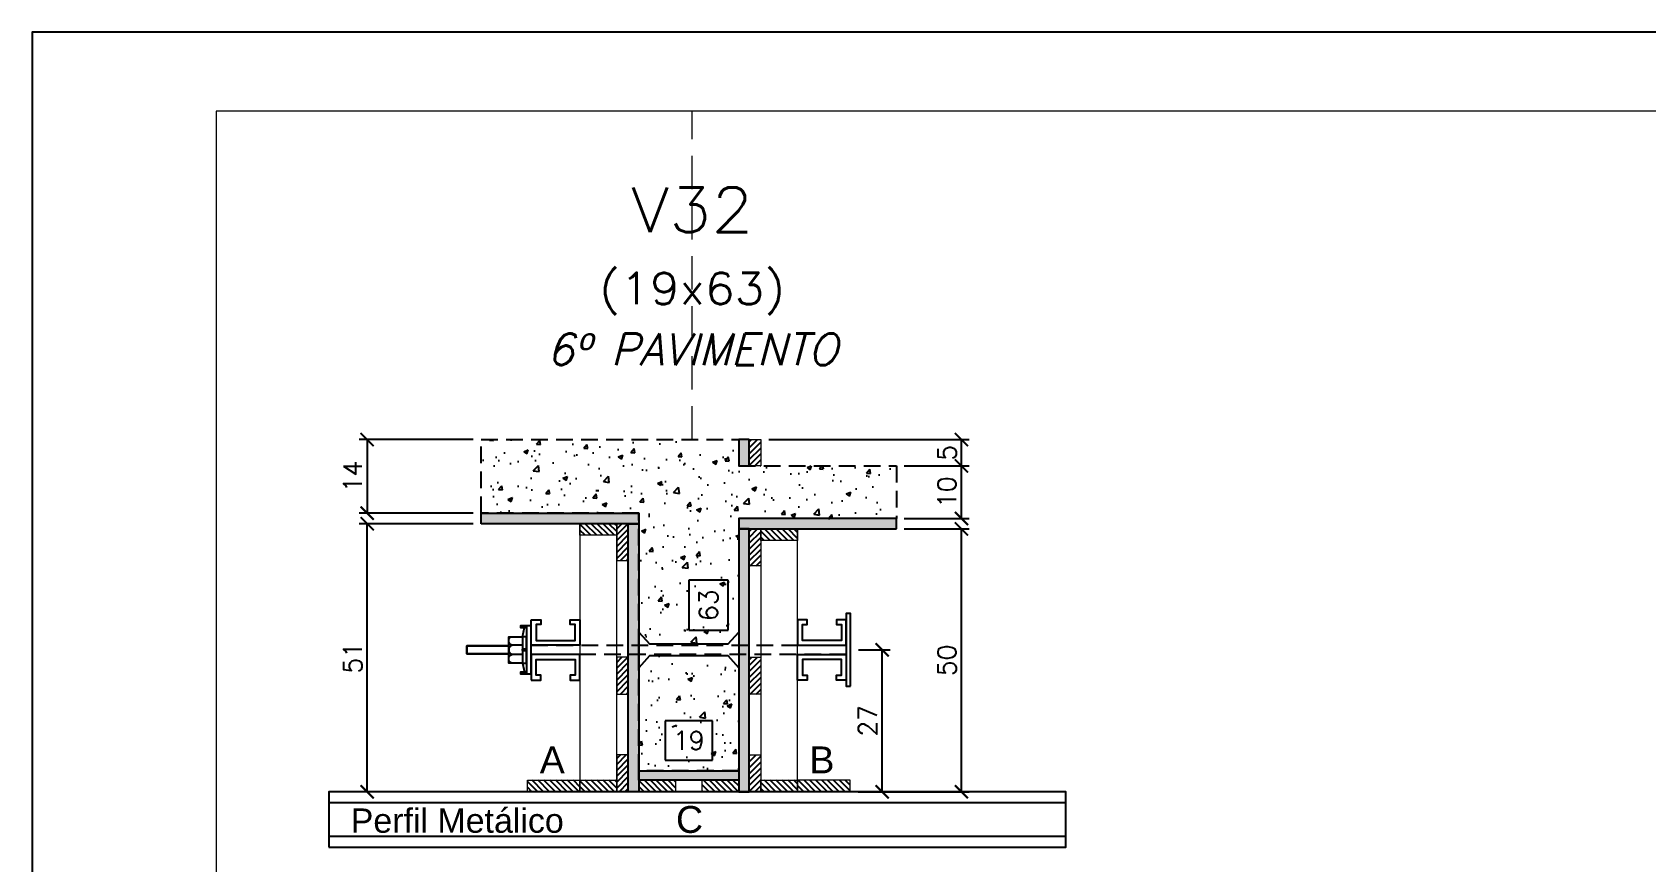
# Model space of a CAD drawing. Extents: x -23436 to 4767, y -4638 to 9755.
# Drawn here: x -15921 to -15307, y -2084 to -1768 of the extents above; entities that cross this region are included whole.
import ezdxf
from ezdxf.enums import TextEntityAlignment as Align

# ---------------------------------------------------------------- set-up
doc = ezdxf.new("R2010")
doc.units = 0
doc.header["$PDMODE"] = 2
doc.header["$PDSIZE"] = 10
doc.linetypes.add('CABLIN', pattern=[0.35, 0.25, -0.1])
doc.linetypes.add('HIDDEN', pattern=[9.525, 6.35, -3.175])
doc.layers.get('0').update_dxf_attribs({"lineweight": 13})
doc.layers.get('Defpoints').update_dxf_attribs({"lineweight": 13})
for name, color, linetype in [('Barra de Ancoragem', 20, 'Continuous'), ('Concreto', 250, 'HIDDEN'), ('Cota', 4, 'Continuous'), ('Cota Seção (2x)', 4, 'Continuous'), ('Hachura', 252, 'CABLIN'), ('MB Logo', 255, 'Continuous'), ('Painéis', 200, 'Continuous'), ('Perfil Metálico', 224, 'Continuous'), ('Texto de Titulo', 7, 'Continuous'), ('Texto Qtd Sarr', 242, 'Continuous'), ('Tubo de PVC', 51, 'Continuous')]:
    doc.layers.add(name, color=color, linetype=linetype)
for name, color, linetype, lineweight in [('FOLHA MB', 7, 'Continuous', 13), ('Madeira', 100, 'Continuous', 13), ('Texto Seção', 7, 'Continuous', 15)]:
    doc.layers.add(name, color=color, linetype=linetype, lineweight=lineweight)
doc.layers.add('Laje_Perimetro', color=7, linetype='Continuous', plot=False)
doc.styles.add('ARIAL', font='arial.ttf', dxfattribs={"oblique": 15, "height": 25})
doc.styles.add('ROMANS', font='romans.shx')
doc.dimstyles.new('Cota Seção (2x)', dxfattribs={"dimtxt": 7, "dimasz": 5, "dimexe": 3, "dimexo": 3, "dimgap": 2, "dimtad": 3, "dimdec": 1, "dimlfac": 0.5, "dimzin": 12, "dimdsep": 46, "dimtxsty": 'ROMANS', "dimblk": 'ARCHTICK', "dimcen": 0, "dimclrd": 4, "dimclre": 4, "dimclrt": 1, "dimadec": 1, "dimazin": 3, "dimtfac": 1, "dimtdec": 1, "dimtmove": 0, "dimatfit": 3, "dimldrblk": 'OBLIQUE', "dimfxl": 1, "dimtolj": 1, "dimtzin": 12, "dimarcsym": 0})
doc.dimstyles.new('Cota Seção interna', dxfattribs={"dimtxt": 7, "dimasz": 6, "dimexe": 0.18, "dimexo": 2, "dimgap": -4, "dimtad": 3, "dimdec": 1, "dimlfac": 0.5, "dimzin": 12, "dimdsep": 46, "dimtxsty": 'ROMANS', "dimblk": 'ARCHTICK', "dimcen": 0.09, "dimse1": 1, "dimse2": 1, "dimsd1": 1, "dimsd2": 1, "dimclrd": 180, "dimclre": 5, "dimclrt": 1, "dimadec": 0, "dimazin": 3, "dimtfac": 1, "dimtdec": 1, "dimtofl": 0, "dimtmove": 0, "dimatfit": 3, "dimldrblk": 'ARCHTICK', "dimfxl": 1, "dimtolj": 1, "dimtzin": 0, "dimarcsym": 0})
pattern_1 = [(315, (7268.6983, -10286.3843), (1.12253202, 1.12253202), [])]
pattern_2 = [(45, (-7338.2781, 20857.8796), (-1.12253202, 1.12253202), [])]
pattern_3 = [(225, (-23949.1656, -24920.1594), (1.12253202, -1.12253202), [])]

# ---------------------------------------------------------------- blocks, each defined once
blk = doc.blocks.new('A$C169d8357')
at = {"layer": 'FOLHA MB', "color": 1}
for points in [[(0, 1199.94), (0, 149.94), (1485.02, 149.94), (1485.02, 1199.94)], [(70, 1169.94), (70, 179.94), (1455.02, 179.94), (1455.02, 1169.94)]]:
    blk.add_lwpolyline(points, close=True, dxfattribs=at)
blk = doc.blocks.new('*D1398')
at = {"layer": 'Cota Seção (2x)', "color": 180, "lineweight": -2, "transparency": 16777216}
for p, q in [((-15662.61, -2029.74), (-15680.61, -2029.74)), ((-15680.61, -2029.74), (-15680.61, -2044.74)), ((-15662.61, -2044.74), (-15662.61, -2029.74)), ((-15680.61, -2044.74), (-15662.61, -2044.74))]:
    blk.add_line(p, q, dxfattribs=at)
at = {"layer": 'Defpoints', "color": 0, "transparency": 16777216}
for p in [(-15690.61, -2048.74), (-15690.61, -2048.74), (-15652.61, -2048.74)]:
    blk.add_point(p, dxfattribs=at)
at = {"layer": 'Cota Seção (2x)', "color": 1, "transparency": 16777216, "insert": (-15671.61, -2037.24), "char_height": 7, "attachment_point": 5, "style": 'ROMANS'}
blk.add_mtext('\\A1;19', dxfattribs=at)
blk = doc.blocks.new('_ArchTick')
at = {"color": 0, "linetype": 'ByBlock', "const_width": 0.15}
blk.add_lwpolyline([(-0.5, -0.5), (0.5, 0.5)], dxfattribs=at)
blk = doc.blocks.new('*D1406')
at = {"layer": 'Cota', "color": 4, "lineweight": -2, "transparency": 16777216}
for p, q in [((-15753.61, -1922.74), (-15796.98, -1922.74)), ((-15793.98, -1922.74), (-15793.98, -1950.74)), ((-15753.61, -1950.74), (-15796.98, -1950.74))]:
    blk.add_line(p, q, dxfattribs=at)
at = {"layer": 'Defpoints', "color": 0, "transparency": 16777216}
for p in [(-15750.61, -1922.74), (-15793.98, -1950.74), (-15750.61, -1950.74)]:
    blk.add_point(p, dxfattribs=at)
at = {"layer": 'Cota', "color": 4, "lineweight": -2, "transparency": 16777216, "xscale": 5, "yscale": 5, "zscale": 5}
for p, rotation in [((-15793.98, -1922.74), 90), ((-15793.98, -1950.74), 270)]:
    blk.add_blockref('_ArchTick', p, dxfattribs=dict(at, rotation=rotation))
at = {"layer": 'Cota', "color": 1, "transparency": 16777216, "insert": (-15799.48, -1936.74), "char_height": 7, "attachment_point": 5, "rotation": 90, "style": 'ROMANS'}
blk.add_mtext('\\A1;14', dxfattribs=at)
blk = doc.blocks.new('_OBLIQUE')
at = {"color": 0, "linetype": 'ByBlock', "lineweight": -2}
for p, q in [((0, 0), (-1, 0)), ((-0.5, -0.5), (0.5, 0.5))]:
    blk.add_line(p, q, dxfattribs=at)
blk = doc.blocks.new('DSADSAD')
at = {"layer": 'Barra de Ancoragem'}
for p, q in [((-12990.96, 7698.42), (-13009.22, 7698.42)), ((-13005.1, 7696.87), (-13008.63, 7697.64)), ((-12995.08, 7696.87), (-12991.55, 7697.64))]:
    blk.add_line(p, q, dxfattribs=at)
at = {"layer": 'Barra de Ancoragem', "flags": 128}
for points in [[(-13009.22, 7700.2), (-12990.96, 7700.2), (-12990.96, 7698.42), (-13009.22, 7698.42)], [(-13008.63, 7698.42), (-13008.63, 7696.05), (-13009.22, 7696.05), (-13009.22, 7698.42)], [(-12995.08, 7698.42), (-12995.08, 7696.87), (-13005.1, 7696.87), (-13005.1, 7698.42)], [(-12990.96, 7698.42), (-12990.96, 7696.05), (-12991.55, 7696.05), (-12991.55, 7698.42)]]:
    blk.add_lwpolyline(points, close=True, dxfattribs=at)
for points in [[(-13005.1, 7696.87), (-13005.1, 7691.61), (-12995.08, 7691.61), (-12995.08, 7696.87)], [(-13000.38, 7696.87), (-13000.38, 7698.42), (-12999.79, 7698.42), (-12999.79, 7696.87), (-13000.38, 7696.87), (-12999.79, 7696.87)]]:
    blk.add_lwpolyline(points, dxfattribs=at)
for points in [[(-13001.86, 7696.87), (-13001.86, 7692.79, 0.666667), (-12998.32, 7692.79, 0.666667)], [(-12998.32, 7696.87), (-12998.32, 7692.79, 0.729796), (-12995.08, 7692.79, 0.729796)]]:
    blk.add_lwpolyline(points, format="xyb", dxfattribs=at)
at = {"layer": 'Barra de Ancoragem'}
blk.add_arc((-13003.48, 7693.31), 1.7, 197.75636, 342.24364, dxfattribs=at)
blk = doc.blocks.new('*D1407')
at = {"layer": 'Cota', "color": 4, "lineweight": -2, "transparency": 16777216}
for p, q in [((-15607.09, -2002.74), (-15595.04, -2002.74)), ((-15598.04, -2056.74), (-15598.04, -2002.74)), ((-15607.21, -2056.74), (-15595.04, -2056.74))]:
    blk.add_line(p, q, dxfattribs=at)
at = {"layer": 'Defpoints', "color": 0, "transparency": 16777216}
for p in [(-15610.09, -2002.74), (-15598.04, -2002.74), (-15610.21, -2056.74)]:
    blk.add_point(p, dxfattribs=at)
at = {"layer": 'Cota', "color": 4, "lineweight": -2, "transparency": 16777216, "xscale": 5, "yscale": 5, "zscale": 5}
for p, rotation in [((-15598.04, -2002.74), 90), ((-15598.04, -2056.74), 270)]:
    blk.add_blockref('_ArchTick', p, dxfattribs=dict(at, rotation=rotation))
at = {"layer": 'Cota', "color": 1, "transparency": 16777216, "insert": (-15603.54, -2029.74), "char_height": 7, "attachment_point": 5, "rotation": 90, "style": 'ROMANS'}
blk.add_mtext('\\A1;27', dxfattribs=at)
blk = doc.blocks.new('*D1408')
at = {"layer": 'Cota', "color": 4, "lineweight": -2, "transparency": 16777216}
for p, q in [((-15753.61, -1954.74), (-15796.98, -1954.74)), ((-15793.98, -2056.74), (-15793.98, -1954.74)), ((-15736.01, -2056.74), (-15796.98, -2056.74))]:
    blk.add_line(p, q, dxfattribs=at)
at = {"layer": 'Defpoints', "color": 0, "transparency": 16777216}
for p in [(-15793.98, -1954.74), (-15750.61, -1954.74), (-15733.01, -2056.74)]:
    blk.add_point(p, dxfattribs=at)
at = {"layer": 'Cota', "color": 4, "lineweight": -2, "transparency": 16777216, "xscale": 5, "yscale": 5, "zscale": 5}
for p, rotation in [((-15793.98, -1954.74), 90), ((-15793.98, -2056.74), 270)]:
    blk.add_blockref('_ArchTick', p, dxfattribs=dict(at, rotation=rotation))
at = {"layer": 'Cota', "color": 1, "transparency": 16777216, "insert": (-15799.48, -2005.74), "char_height": 7, "attachment_point": 5, "rotation": 90, "style": 'ROMANS'}
blk.add_mtext('\\A1;51', dxfattribs=at)
blk = doc.blocks.new('*D1409')
at = {"layer": 'Cota Seção (2x)', "color": 180, "lineweight": -2, "transparency": 16777216}
for p, q in [((-15656.61, -1976.24), (-15671.61, -1976.24)), ((-15671.61, -1976.24), (-15671.61, -1995.24)), ((-15656.61, -1995.24), (-15656.61, -1976.24)), ((-15671.61, -1995.24), (-15656.61, -1995.24))]:
    blk.add_line(p, q, dxfattribs=at)
at = {"layer": 'Defpoints', "color": 0, "transparency": 16777216}
for p in [(-15690.61, -1922.74), (-15652.61, -1922.74), (-15690.61, -2048.74)]:
    blk.add_point(p, dxfattribs=at)
at = {"layer": 'Cota Seção (2x)', "color": 1, "transparency": 16777216, "insert": (-15664.11, -1985.74), "char_height": 7, "attachment_point": 5, "rotation": 90, "style": 'ROMANS'}
blk.add_mtext('\\A1;63', dxfattribs=at)
blk = doc.blocks.new('*D1410')
at = {"layer": 'Cota', "color": 4, "lineweight": -2, "transparency": 16777216}
for p, q in [((-15589.61, -1956.74), (-15564.88, -1956.74)), ((-15567.88, -2056.74), (-15567.88, -1956.74)), ((-15607.21, -2056.74), (-15564.88, -2056.74))]:
    blk.add_line(p, q, dxfattribs=at)
at = {"layer": 'Defpoints', "color": 0, "transparency": 16777216}
for p in [(-15592.61, -1956.74), (-15567.88, -1956.74), (-15610.21, -2056.74)]:
    blk.add_point(p, dxfattribs=at)
at = {"layer": 'Cota', "color": 4, "lineweight": -2, "transparency": 16777216, "xscale": 5, "yscale": 5, "zscale": 5}
for p, rotation in [((-15567.88, -1956.74), 90), ((-15567.88, -2056.74), 270)]:
    blk.add_blockref('_ArchTick', p, dxfattribs=dict(at, rotation=rotation))
at = {"layer": 'Cota', "color": 1, "transparency": 16777216, "insert": (-15573.38, -2006.74), "char_height": 7, "attachment_point": 5, "rotation": 90, "style": 'ROMANS'}
blk.add_mtext('\\A1;50', dxfattribs=at)
blk = doc.blocks.new('*D1411')
at = {"layer": 'Cota', "color": 4, "lineweight": -2, "transparency": 16777216}
for p, q in [((-15589.61, -1932.74), (-15564.88, -1932.74)), ((-15567.88, -1952.74), (-15567.88, -1932.74)), ((-15589.61, -1952.74), (-15564.88, -1952.74))]:
    blk.add_line(p, q, dxfattribs=at)
at = {"layer": 'Defpoints', "color": 0, "transparency": 16777216}
for p in [(-15592.61, -1932.74), (-15567.88, -1932.74), (-15592.61, -1952.74)]:
    blk.add_point(p, dxfattribs=at)
at = {"layer": 'Cota', "color": 4, "lineweight": -2, "transparency": 16777216, "xscale": 5, "yscale": 5, "zscale": 5}
for p, rotation in [((-15567.88, -1932.74), 90), ((-15567.88, -1952.74), 270)]:
    blk.add_blockref('_ArchTick', p, dxfattribs=dict(at, rotation=rotation))
at = {"layer": 'Cota', "color": 1, "transparency": 16777216, "insert": (-15573.38, -1942.74), "char_height": 7, "attachment_point": 5, "rotation": 90, "style": 'ROMANS'}
blk.add_mtext('\\A1;10', dxfattribs=at)
blk = doc.blocks.new('*D1412')
at = {"layer": 'Cota', "color": 4, "lineweight": -2, "transparency": 16777216}
for p, q in [((-15641.21, -1922.74), (-15564.88, -1922.74)), ((-15567.88, -1932.74), (-15567.88, -1922.74)), ((-15589.61, -1932.74), (-15564.88, -1932.74))]:
    blk.add_line(p, q, dxfattribs=at)
at = {"layer": 'Defpoints', "color": 0, "transparency": 16777216}
for p in [(-15644.21, -1922.74), (-15567.88, -1922.74), (-15592.61, -1932.74)]:
    blk.add_point(p, dxfattribs=at)
at = {"layer": 'Cota', "color": 4, "lineweight": -2, "transparency": 16777216, "xscale": 5, "yscale": 5, "zscale": 5}
for p, rotation in [((-15567.88, -1922.74), 90), ((-15567.88, -1932.74), 270)]:
    blk.add_blockref('_ArchTick', p, dxfattribs=dict(at, rotation=rotation))
at = {"layer": 'Cota', "color": 1, "transparency": 16777216, "insert": (-15573.38, -1927.74), "char_height": 7, "attachment_point": 5, "rotation": 90, "style": 'ROMANS'}
blk.add_mtext('\\A1;5', dxfattribs=at)
blk = doc.blocks.new('titulo1')
at = {"layer": 'Defpoints', "color": 252, "linetype": 'HIDDEN', "ltscale": 2}
blk.add_line((0, 0), (0, 125), dxfattribs=at)
at = {"layer": 'Defpoints', "style": 'ROMANS', "oblique": 15}
blk.add_attdef('FOLHA', text='', height=10, dxfattribs=at).set_placement((0, 15.58), align=Align.MIDDLE_CENTER)
at = {"layer": 'Texto Qtd Sarr', "color": 3, "style": 'ROMANS', "oblique": 15}
for tag, height, p in [('TITULO', 17, (0, 71.45)), ('SEÇÃO', 12, (0, 41.55))]:
    blk.add_attdef(tag, text='', height=height, dxfattribs=at).set_placement(p, align=Align.MIDDLE_CENTER)

msp = doc.modelspace()

# ---------------------------------------------------------------- hatches: boundary and pattern name
at = {"layer": 'Concreto'}
h = msp.add_hatch(dxfattribs=at)
h.set_pattern_fill('AR-CONC', color=256, scale=2.5)
h.set_pattern_definition([(50, (4635.614, -2244.602), (17.931505, -1.568803), [1.875, -20.625]), (355, (4635.614, -2244.602), (-3.468783, 18.804803), [1.5, -16.5]), (100.45144, (4637.109, -2244.733), (14.462721, 17.236), [1.593505, -17.528553]), (46.1842, (4635.614, -2239.602), (26.681033, -4.137982), [2.8125, -30.9375]), (96.63564, (4637.838, -2239.947), (23.36655, 24.352965), [2.39026, -26.292844]), (351.18416, (4635.614, -2239.602), (23.36655, 24.352965), [2.25, -24.75]), (21, (4638.114, -2240.852), (14.922676, -10.065472), [1.875, -20.625]), (326, (4638.114, -2240.852), (6.082883, 18.128751), [1.5, -16.5]), (71.45144, (4639.358, -2241.69), (21.00556, 8.063279), [1.593505, -17.528553]), (37.5, (4635.6143, -2244.602), (0.3039964, 8.3223463), [0, -16.3, 0, -16.75, 0, -16.5625]), (7.5, (4635.614, -2244.602), (6.5767384, 9.8602928), [0, -9.55, 0, -15.925, 0, -6.3125]), (327.5, (4630.0393, -2244.602), (13.345561, -0.5638718), [0, -6.25, 0, -19.5, 0, -25.875]), (317.5, (4627.539, -2244.602), (14.579654, 2.5026246), [0, -8.125, 0, -12.95, 0, -18.375])])
h.paths.add_polyline_path([(-15690.61, -2009.52), (-15686.61, -2005.02), (-15656.61, -2005.02), (-15652.61, -2009.52), (-15652.61, -2048.74), (-15690.61, -2048.74)])
h.paths.add_polyline_path([(-15690.61, -1950.74), (-15750.61, -1950.74), (-15750.61, -1922.74), (-15652.61, -1922.74), (-15652.61, -1932.74), (-15648.61, -1932.74), (-15644.21, -1932.74), (-15592.61, -1932.74), (-15592.61, -1952.74), (-15652.61, -1952.74), (-15652.61, -1956.74), (-15652.61, -1995.96), (-15656.61, -2000.46), (-15686.61, -2000.46), (-15690.61, -1995.96), (-15690.61, -1954.74)])
h.paths.add_polyline_path([(-15664.86, -2042.49), (-15678.36, -2042.49), (-15678.36, -2031.99), (-15664.86, -2031.99)], flags=16)
h.paths.add_polyline_path([(-15671.61, -1992.99), (-15671.61, -1978.49), (-15656.61, -1978.49), (-15656.61, -1992.99)], flags=16)
at = {"layer": 'Hachura'}
h = msp.add_hatch(color=256, dxfattribs=at)
h.dxf.hatch_style = 1
h.paths.add_polyline_path([(-15648.61, -1922.74), (-15652.61, -1922.74), (-15652.61, -1932.74), (-15648.61, -1932.74)])
h = msp.add_hatch(dxfattribs=at)
h.set_pattern_fill('ANSI31', color=256, scale=0.5, angle=360, style=0)
h.set_pattern_definition([(45, (-7338.2781, 20981.8796), (-1.12253202, 1.12253202), [])])
h.paths.add_polyline_path([(-15644.21, -1932.74), (-15648.61, -1932.74), (-15648.61, -1922.74), (-15644.21, -1922.74)])
h = msp.add_hatch(color=256, dxfattribs=at)
h.dxf.hatch_style = 1
h.paths.add_polyline_path([(-15750.61, -1954.74), (-15750.61, -1950.74), (-15690.61, -1950.74), (-15690.61, -1954.74)])
h = msp.add_hatch(color=256, dxfattribs=at)
h.dxf.hatch_style = 1
h.paths.add_polyline_path([(-15592.61, -1956.74), (-15592.61, -1952.74), (-15652.61, -1952.74), (-15652.61, -1956.74)])
h = msp.add_hatch(dxfattribs=at)
h.set_pattern_fill('ANSI31', color=256, scale=0.5, angle=270, style=0)
h.set_pattern_definition([(315, (7291.0983, -10188.7843), (1.12253202, 1.12253202), [])])
h.paths.add_polyline_path([(-15713.01, -1959.14), (-15713.01, -1954.74), (-15699.01, -1954.74), (-15699.01, -1959.14)])
h = msp.add_hatch(dxfattribs=at)
h.set_pattern_fill('ANSI31', color=256, scale=0.5, angle=180, style=0)
h.set_pattern_definition([(225, (-23949.1656, -24869.3607), (1.12253202, -1.12253202), [])])
h.paths.add_polyline_path([(-15694.61, -1954.74), (-15699.01, -1954.74), (-15699.01, -1968.74), (-15694.61, -1968.74)])
h = msp.add_hatch(color=256, dxfattribs=at)
h.dxf.hatch_style = 1
h.paths.add_polyline_path([(-15694.61, -1954.74), (-15690.61, -1954.74), (-15690.61, -2056.74), (-15694.61, -2056.74)])
h = msp.add_hatch(color=256, dxfattribs=at)
h.dxf.hatch_style = 1
h.paths.add_polyline_path([(-15648.61, -1956.74), (-15652.61, -1956.74), (-15652.61, -2056.74), (-15648.61, -2056.74)])
h = msp.add_hatch(dxfattribs=at)
h.set_pattern_fill('ANSI31', color=256, scale=0.5, angle=180, style=0)
h.set_pattern_definition([(225, (-23949.1656, -24871.3607), (1.12253202, -1.12253202), [])])
h.paths.add_polyline_path([(-15648.61, -1956.74), (-15644.21, -1956.74), (-15644.21, -1970.74), (-15648.61, -1970.74)])
h = msp.add_hatch(dxfattribs=at)
h.set_pattern_fill('ANSI31', color=256, scale=0.5, angle=270, style=0)
h.set_pattern_definition([(315, (7222.2983, -10190.7843), (1.12253202, 1.12253202), [])])
h.paths.add_polyline_path([(-15644.21, -1961.14), (-15644.21, -1956.74), (-15630.21, -1956.74), (-15630.21, -1961.14)])
h = msp.add_hatch(dxfattribs=at)
h.set_pattern_fill('ANSI31', color=256, scale=0.5, angle=180, style=0)
h.set_pattern_definition(pattern_3)
h.paths.add_polyline_path([(-15694.61, -2005.54), (-15699.01, -2005.54), (-15699.01, -2019.54), (-15694.61, -2019.54)])
h = msp.add_hatch(dxfattribs=at)
h.set_pattern_fill('ANSI31', color=256, scale=0.5, angle=180, style=0)
h.set_pattern_definition(pattern_3)
h.paths.add_polyline_path([(-15648.61, -2005.54), (-15644.21, -2005.54), (-15644.21, -2019.54), (-15648.61, -2019.54)])
h = msp.add_hatch(dxfattribs=at)
h.set_pattern_fill('ANSI31', color=256, scale=0.5, angle=360, style=0)
h.set_pattern_definition(pattern_2)
h.paths.add_polyline_path([(-15699.01, -2056.74), (-15694.61, -2056.74), (-15694.61, -2042.74), (-15699.01, -2042.74)])
h = msp.add_hatch(dxfattribs=at)
h.set_pattern_fill('ANSI31', color=256, scale=0.5, angle=360, style=0)
h.set_pattern_definition(pattern_2)
h.paths.add_polyline_path([(-15644.21, -2056.74), (-15648.61, -2056.74), (-15648.61, -2042.74), (-15644.21, -2042.74)])
h = msp.add_hatch(dxfattribs=at)
h.set_pattern_fill('ANSI31', color=256, scale=0.5, angle=270, style=0)
h.set_pattern_definition([(315, (7273.0983, -10286.3843), (1.12253202, 1.12253202), [])])
h.paths.add_polyline_path([(-15733.01, -2056.74), (-15733.01, -2052.34), (-15713.01, -2052.34), (-15713.01, -2056.74)])
h = msp.add_hatch(dxfattribs=at)
h.set_pattern_fill('ANSI31', color=256, scale=0.5, angle=270, style=0)
h.set_pattern_definition([(315, (7291.0983, -10286.3843), (1.12253202, 1.12253202), [])])
h.paths.add_polyline_path([(-15713.01, -2056.74), (-15713.01, -2052.34), (-15699.01, -2052.34), (-15699.01, -2056.74)])
h = msp.add_hatch(color=256, dxfattribs=at)
h.dxf.hatch_style = 1
h.paths.add_polyline_path([(-15690.61, -2052.34), (-15690.61, -2048.74), (-15652.61, -2048.74), (-15652.61, -2052.34)])
h = msp.add_hatch(dxfattribs=at)
h.set_pattern_fill('ANSI31', color=256, scale=0.5, angle=270, style=0)
h.set_pattern_definition(pattern_1)
h.paths.add_polyline_path([(-15690.61, -2056.74), (-15690.61, -2052.34), (-15676.61, -2052.34), (-15676.61, -2056.74)])
h = msp.add_hatch(dxfattribs=at)
h.set_pattern_fill('ANSI31', color=256, scale=0.5, angle=270, style=0)
h.set_pattern_definition(pattern_1)
h.paths.add_polyline_path([(-15652.61, -2056.74), (-15652.61, -2052.34), (-15666.61, -2052.34), (-15666.61, -2056.74)])
h = msp.add_hatch(dxfattribs=at)
h.set_pattern_fill('ANSI31', color=256, scale=0.5, angle=270, style=0)
h.set_pattern_definition([(315, (7222.2983, -10286.3843), (1.12253202, 1.12253202), [])])
h.paths.add_polyline_path([(-15644.21, -2056.74), (-15644.21, -2052.34), (-15630.21, -2052.34), (-15630.21, -2056.74)])
h = msp.add_hatch(dxfattribs=at)
h.set_pattern_fill('ANSI31', color=256, scale=0.5, angle=270, style=0)
h.set_pattern_definition([(315, (7264.2983, -10286.3843), (1.12253202, 1.12253202), [])])
h.paths.add_polyline_path([(-15610.21, -2056.74), (-15610.21, -2052.34), (-15630.21, -2052.34), (-15630.21, -2056.74)])

# ---------------------------------------------------------------- linework, layer by layer
at = {"layer": 'Barra de Ancoragem'}
for points in [[(-15731.53, -1991.26), (-15729.68, -1991.26), (-15727.84, -1991.26), (-15727.84, -1993.11), (-15729.68, -1993.11), (-15729.68, -1999.12), (-15714.86, -1999.12), (-15714.86, -1993.11), (-15716.71, -1993.11), (-15716.71, -1991.26), (-15714.86, -1991.26), (-15713.01, -1991.26), (-15713.01, -2000.96), (-15731.53, -2000.96)], [(-15611.69, -1991.26), (-15613.54, -1991.26), (-15615.38, -1991.26), (-15615.38, -1993.11), (-15613.54, -1993.11), (-15613.54, -1999.12), (-15628.36, -1999.12), (-15628.36, -1993.11), (-15626.51, -1993.11), (-15626.51, -1991.26), (-15628.36, -1991.26), (-15630.21, -1991.26), (-15630.21, -2000.96), (-15611.69, -2000.96)], [(-15740.12, -2001.27), (-15756.02, -2001.27), (-15756.02, -2004.21), (-15740.12, -2004.21)], [(-15756.02, -2004.21), (-15756.02, -2001.27), (-15740.12, -2001.27), (-15740.12, -2004.21)], [(-15731.53, -2014.22), (-15729.68, -2014.22), (-15727.84, -2014.22), (-15727.84, -2012.37), (-15729.68, -2012.37), (-15729.68, -2006.36), (-15714.86, -2006.36), (-15714.86, -2012.37), (-15716.71, -2012.37), (-15716.71, -2014.22), (-15714.86, -2014.22), (-15713.01, -2014.22), (-15713.01, -2004.52), (-15731.53, -2004.52)], [(-15611.69, -2014.22), (-15613.54, -2014.22), (-15615.38, -2014.22), (-15615.38, -2012.37), (-15613.54, -2012.37), (-15613.54, -2006.36), (-15628.36, -2006.36), (-15628.36, -2012.37), (-15626.51, -2012.37), (-15626.51, -2014.22), (-15628.36, -2014.22), (-15630.21, -2014.22), (-15630.21, -2004.52), (-15611.69, -2004.52)]]:
    msp.add_lwpolyline(points, close=True, dxfattribs=at)
at = {"layer": 'Barra de Ancoragem', "flags": 128}
msp.add_lwpolyline([(-15610.09, -2016.61), (-15610.09, -1988.87), (-15611.69, -1988.87), (-15611.69, -2016.61)], close=True, dxfattribs=at)
at = {"layer": 'Barra de Ancoragem', "linetype": 'HIDDEN'}
msp.add_lwpolyline([(-15731.53, -2004.52), (-15731.53, -2000.96), (-15611.69, -2000.96), (-15611.69, -2004.52)], close=True, dxfattribs=at)
at = {"layer": 'Concreto'}
msp.add_lwpolyline([(-15690.61, -1950.74), (-15750.61, -1950.74), (-15750.61, -1922.74), (-15652.61, -1922.74), (-15652.61, -1932.74), (-15592.61, -1932.74), (-15592.61, -1952.74), (-15652.61, -1952.74), (-15652.61, -2048.74), (-15690.61, -2048.74)], close=True, dxfattribs=at)
at = {"layer": 'Laje_Perimetro'}
msp.add_lwpolyline([(-14436.36, -1767.74), (-15921.38, -1767.74), (-15921.38, -2817.74), (-14436.36, -2817.74)], close=True, dxfattribs=at)
at = {"layer": 'Madeira'}
for points in [[(-15644.21, -1932.74), (-15648.61, -1932.74), (-15648.61, -1922.74), (-15644.21, -1922.74)], [(-15713.01, -1959.14), (-15713.01, -1954.74), (-15699.01, -1954.74), (-15699.01, -1959.14)], [(-15713.01, -2056.74), (-15699.01, -2056.74), (-15699.01, -1954.74), (-15713.01, -1954.74)], [(-15694.61, -1954.74), (-15699.01, -1954.74), (-15699.01, -1968.74), (-15694.61, -1968.74)], [(-15648.61, -1956.74), (-15644.21, -1956.74), (-15644.21, -1970.74), (-15648.61, -1970.74)], [(-15644.21, -1961.14), (-15644.21, -1956.74), (-15630.21, -1956.74), (-15630.21, -1961.14)], [(-15630.21, -1956.74), (-15644.21, -1956.74), (-15644.21, -2056.74), (-15630.21, -2056.74)], [(-15694.61, -2005.54), (-15699.01, -2005.54), (-15699.01, -2019.54), (-15694.61, -2019.54)], [(-15648.61, -2005.54), (-15644.21, -2005.54), (-15644.21, -2019.54), (-15648.61, -2019.54)], [(-15699.01, -2056.74), (-15694.61, -2056.74), (-15694.61, -2042.74), (-15699.01, -2042.74)], [(-15644.21, -2056.74), (-15648.61, -2056.74), (-15648.61, -2042.74), (-15644.21, -2042.74)], [(-15733.01, -2056.74), (-15733.01, -2052.34), (-15713.01, -2052.34), (-15713.01, -2056.74)], [(-15713.01, -2056.74), (-15713.01, -2052.34), (-15699.01, -2052.34), (-15699.01, -2056.74)], [(-15690.61, -2056.74), (-15690.61, -2052.34), (-15676.61, -2052.34), (-15676.61, -2056.74)], [(-15652.61, -2056.74), (-15652.61, -2052.34), (-15666.61, -2052.34), (-15666.61, -2056.74)], [(-15644.21, -2056.74), (-15644.21, -2052.34), (-15630.21, -2052.34), (-15630.21, -2056.74)], [(-15610.21, -2056.74), (-15610.21, -2052.34), (-15630.21, -2052.34), (-15630.21, -2056.74)]]:
    msp.add_lwpolyline(points, close=True, dxfattribs=at)
at = {"layer": 'Painéis'}
for points in [[(-15648.61, -1922.74), (-15652.61, -1922.74), (-15652.61, -1932.74), (-15648.61, -1932.74)], [(-15750.61, -1954.74), (-15750.61, -1950.74), (-15690.61, -1950.74), (-15690.61, -1954.74)], [(-15592.61, -1956.74), (-15592.61, -1952.74), (-15652.61, -1952.74), (-15652.61, -1956.74)], [(-15694.61, -1954.74), (-15690.61, -1954.74), (-15690.61, -2056.74), (-15694.61, -2056.74)], [(-15648.61, -1956.74), (-15652.61, -1956.74), (-15652.61, -2056.74), (-15648.61, -2056.74)], [(-15690.61, -2052.34), (-15690.61, -2048.74), (-15652.61, -2048.74), (-15652.61, -2052.34)]]:
    msp.add_lwpolyline(points, close=True, dxfattribs=at)
at = {"layer": 'Perfil Metálico'}
msp.add_lwpolyline([(-15808.62, -2077.81), (-15528.15, -2077.81), (-15528.15, -2056.74), (-15808.62, -2056.74)], close=True, dxfattribs=at)
for points in [[(-15528.15, -2060.9), (-15808.62, -2060.9)], [(-15808.62, -2073.65), (-15528.15, -2073.65)]]:
    msp.add_lwpolyline(points, dxfattribs=at)
at = {"layer": 'Tubo de PVC'}
msp.add_lwpolyline([(-15652.61, -1995.96), (-15652.61, -1995.96), (-15652.61, -2009.52), (-15656.61, -2005.02), (-15686.61, -2005.02), (-15690.61, -2009.52), (-15690.61, -1995.96), (-15686.61, -2000.46), (-15656.61, -2000.46)], close=True, dxfattribs=at)

# ---------------------------------------------------------------- block references
at = {"layer": 'Barra de Ancoragem', "xscale": -1, "rotation": 270}
msp.add_blockref('DSADSAD', (-23431.74, 10997.35), dxfattribs=at)
at = {"layer": 'MB Logo'}
msp.add_blockref('A$C169d8357', (-15921.38, -2967.68), dxfattribs=at)
at = {"layer": 'Texto Seção'}
ref = msp.add_blockref('titulo1', (-15670.27, -1922.74), dxfattribs=at)
ref.add_attrib('TITULO', 'V32', dxfattribs={"layer": 'Texto de Titulo', "color": 7, "height": 17, "style": 'ROMANS', "width": 1.1}).set_placement((-15670.27, -1835.24), align=Align.MIDDLE_CENTER)
ref.add_attrib('SEÇÃO', '(19x63)', dxfattribs={"layer": 'Texto de Titulo', "color": 7, "height": 12, "style": 'ROMANS', "width": 1.1}).set_placement((-15670.27, -1865.24), align=Align.MIDDLE_CENTER)
ref.add_attrib('REAPROVEITAMENTO', '6º PAVIMENTO', dxfattribs={"layer": 'Texto de Titulo', "color": 7, "height": 12, "style": 'ROMANS', "oblique": 15}).set_placement((-15670.27, -1888.37), align=Align.MIDDLE_CENTER)

# ---------------------------------------------------------------- texts
at = {"layer": 'Texto Seção', "color": 0, "linetype": 'Continuous', "style": 'ARIAL'}
for s, p in [('A', (-15723.55, -2044.61)), ('B', (-15620.95, -2044.61)), ('C', (-15671.32, -2067.28))]:
    msp.add_text(s, height=10.22, dxfattribs=at).set_placement(p, align=Align.MIDDLE_CENTER)
at = {"layer": 'Texto Seção', "style": 'ARIAL'}
msp.add_text('Perfil Metálico', height=9.24, dxfattribs=at).set_placement((-15759.7, -2067.72), align=Align.MIDDLE_CENTER)

# ---------------------------------------------------------------- dimensions: what is measured, and where the dimension line sits
at = {"layer": 'Cota'}
for base, p1, p2, picture, middle in [((-15793.98, -1950.74), (-15750.61, -1922.74), (-15750.61, -1950.74), '*D1406', (-15799.48, -1936.74)), ((-15567.88, -1922.74), (-15592.61, -1932.74), (-15644.21, -1922.74), '*D1412', (-15573.38, -1927.74)), ((-15567.88, -1932.74), (-15592.61, -1952.74), (-15592.61, -1932.74), '*D1411', (-15573.38, -1942.74)), ((-15793.98, -1954.74), (-15733.01, -2056.74), (-15750.61, -1954.74), '*D1408', (-15799.48, -2005.74)), ((-15567.88, -1956.74), (-15610.21, -2056.74), (-15592.61, -1956.74), '*D1410', (-15573.38, -2006.74)), ((-15598.04, -2002.74), (-15610.21, -2056.74), (-15610.09, -2002.74), '*D1407', (-15603.54, -2029.74))]:
    dim = msp.add_linear_dim(base=base, p1=p1, p2=p2, angle=90, dimstyle='Cota Seção (2x)', dxfattribs=at)
    dim.commit()
    dim.dimension.update_dxf_attribs({"geometry": picture, "text_midpoint": middle})
at = {"layer": 'Cota Seção (2x)'}
dim = msp.add_linear_dim(base=(-15652.61, -1922.74), p1=(-15690.61, -2048.74), p2=(-15690.61, -1922.74), angle=90, dimstyle='Cota Seção interna', dxfattribs=at)
dim.commit()
dim.dimension.update_dxf_attribs({"geometry": '*D1409', "text_midpoint": (-15652.61, -1985.74), "dimtype": 160})
dim = msp.add_linear_dim(base=(-15690.61, -2048.74), p1=(-15652.61, -2048.74), p2=(-15690.61, -2048.74), angle=180, dimstyle='Cota Seção interna', dxfattribs=at)
dim.commit()
dim.dimension.update_dxf_attribs({"geometry": '*D1398', "text_midpoint": (-15671.61, -2037.24)})

doc.saveas('drawing.dxf')
